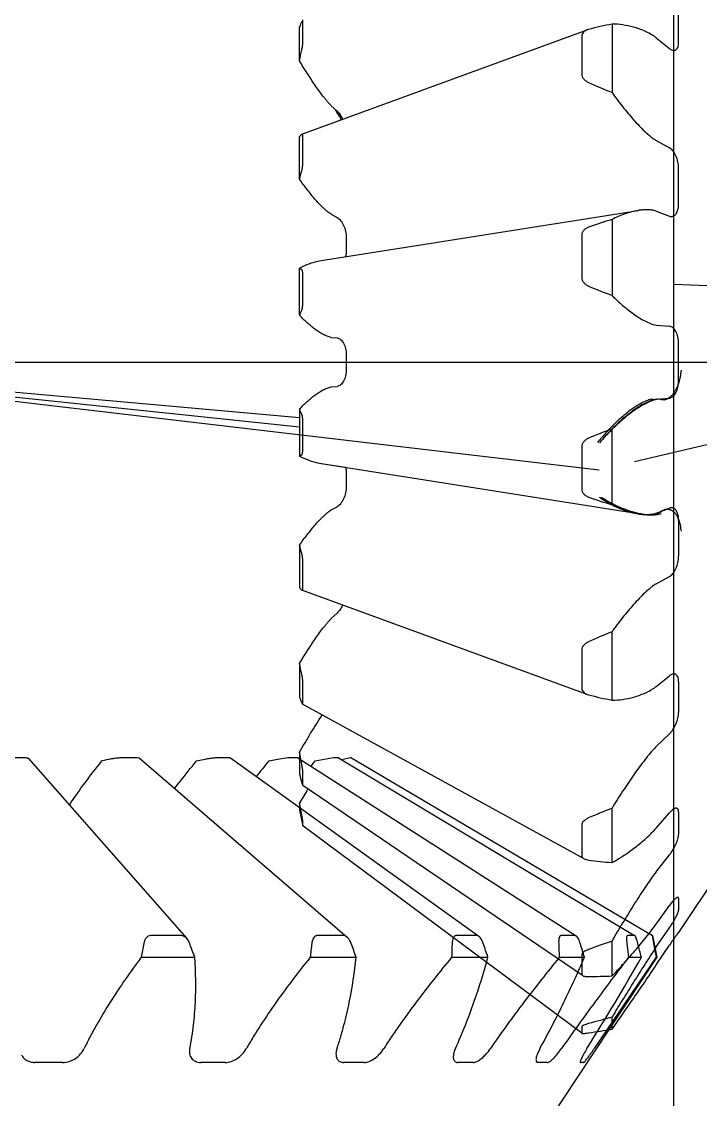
# Model space of a CAD drawing. Header units: inches. Extents: x -164 to 250, y -285 to 80.
# Drawn here: x -134.977 to -133.927, y -119.287 to -117.62 of the extents above; entities that cross this region are included whole.
import ezdxf

# ---------------------------------------------------------------- set-up
doc = ezdxf.new("R2010")
doc.units = ezdxf.units.IN
doc.header["$MEASUREMENT"] = 0
for name, color, linetype in [('LAYER_CURVE', 7, 'Continuous'), ('LAYER_CUT_FEAT', 7, 'Continuous'), ('LAYER_FEATURE', 7, 'Continuous'), ('trajectories', 3, 'Continuous')]:
    doc.layers.add(name, color=color, linetype=linetype)

msp = doc.modelspace()

# ---------------------------------------------------------------- linework, layer by layer
for p, q in [((-133.96829, -123.47999), (-133.96829, -101.47999)), ((-133.96829, -119.26139), (-133.96829, -101.47999)), ((-133.96829, -118.02659), (-133.87682, -118.02978))]:
    msp.add_line(p, q)
at = {"color": 7, "linetype": 'Continuous'}
for p, q in [((-133.96067, -117.65247), (-133.96067, -117.60535)), ((-134.54313, -117.7947), (-134.10199, -117.63319)), ((-133.99528, -117.6456), (-133.97482, -117.66208)), ((-134.49784, -117.75049), (-134.48882, -117.75911)), ((-133.99528, -117.80437), (-133.97482, -117.81563)), ((-133.96067, -117.90231), (-133.96067, -117.84692)), ((-134.51663, -117.99054), (-134.02344, -117.91251)), ((-134.49784, -117.9184), (-134.48882, -117.92337)), ((-133.99528, -117.91358), (-133.97482, -117.92125)), ((-134.47475, -117.95439), (-134.47475, -117.97601)), ((-133.99528, -118.08957), (-133.97482, -118.09146)), ((-134.49784, -118.10868), (-134.48882, -118.10951)), ((-133.96067, -118.1761), (-133.96067, -118.11787)), ((-134.47475, -118.13562), (-134.47475, -118.15835)), ((-134.49784, -118.18529), (-134.48882, -118.18446)), ((-133.99528, -118.2044), (-133.97482, -118.20251)), ((-134.47569, -118.3099), (-134.51663, -118.30343)), ((-134.47475, -118.31796), (-134.47475, -118.33958)), ((-134.49784, -118.37557), (-134.48882, -118.37061)), ((-133.99528, -118.38039), (-133.97482, -118.37272)), ((-133.96067, -118.39166), (-133.96067, -118.44705)), ((-133.99528, -118.4896), (-133.97482, -118.47834)), ((-134.10199, -118.66079), (-134.54313, -118.49927)), ((-134.49784, -118.54348), (-134.48882, -118.53486)), ((-133.99528, -118.64837), (-133.97482, -118.63189)), ((-133.96067, -118.6415), (-133.96067, -118.68862)), ((-134.10664, -118.91487), (-134.54242, -118.67562)), ((-133.99528, -118.74127), (-133.97482, -118.72174)), ((-134.96669, -118.7592), (-134.72127, -119.03815)), ((-134.79505, -118.75885), (-134.47344, -119.03592)), ((-134.65393, -118.75866), (-134.2698, -119.03464)), ((-134.54959, -118.75855), (-134.11926, -119.03392)), ((-134.52905, -118.77169), (-134.5229, -118.76363)), ((-134.48668, -118.75849), (-134.02873, -119.03342)), ((-134.46784, -118.75848), (-134.00126, -119.03347)), ((-134.10931, -119.09524), (-134.54201, -118.80132)), ((-133.99528, -118.86726), (-133.97482, -118.84359)), ((-133.96067, -118.84294), (-133.96067, -118.87717)), ((-134.11063, -119.1846), (-134.54183, -118.8638)), ((-133.99528, -118.93476), (-133.97482, -118.90887)), ((-133.99528, -119.01565), (-133.97482, -118.98711)), ((-133.96067, -118.97625), (-133.96067, -118.99425)), ((-134.73012, -119.03348), (-134.77668, -119.03348)), ((-134.47908, -119.03348), (-134.51903, -119.03348)), ((-134.2729, -119.03348), (-134.3045, -119.03348)), ((-134.12057, -119.03348), (-134.14244, -119.03348)), ((-134.11926, -119.03392), (-134.12057, -119.03348)), ((-134.02877, -119.03348), (-134.03995, -119.03348)), ((-134.02848, -119.03357), (-134.02877, -119.03348)), ((-134.00126, -119.03347), (-134.0015, -119.03348)), ((-134.0015, -119.03348), (-133.99932, -119.04577)), ((-134.00126, -119.03347), (-133.99445, -119.06706)), ((-133.99528, -119.05114), (-133.97482, -119.02143)), ((-133.96068, -119.02837), (-133.96124, -119.02898)), ((-133.96067, -119.02839), (-133.96068, -119.02837)), ((-133.96067, -119.02839), (-133.96067, -119.02887)), ((-134.04076, -119.04577), (-134.03815, -119.06706)), ((-133.99932, -119.04577), (-133.99521, -119.06706)), ((-133.99528, -119.07901), (-133.97482, -119.04839)), ((-134.79165, -119.06706), (-134.70886, -119.06706)), ((-134.53037, -119.06706), (-134.45933, -119.06706)), ((-134.31171, -119.06706), (-134.25551, -119.06706)), ((-133.99445, -119.06706), (-134.21972, -119.40683)), ((-134.1452, -119.06706), (-134.10632, -119.06706)), ((-133.99521, -119.06706), (-134.09115, -119.20818)), ((-134.03815, -119.06706), (-134.01827, -119.06706)), ((-133.99521, -119.06706), (-133.99445, -119.06706)), ((-134.91329, -119.22967), (-134.95613, -119.22967)), ((-134.66176, -119.22967), (-134.6997, -119.22967)), ((-134.4471, -119.22967), (-134.47847, -119.22967)), ((-134.27868, -119.22967), (-134.30213, -119.22967)), ((-134.1801, -119.22911), (-134.17837, -119.22967)), ((-134.16387, -119.22967), (-134.17837, -119.22967)), ((-134.11283, -119.2296), (-134.1126, -119.22967)), ((-134.10769, -119.22967), (-134.1126, -119.22967))]:
    msp.add_line(p, q, dxfattribs=at)
for centre, radius, start, end in [((-134.54158, -117.79769), 0.06446, 36.2053, 37.10195), ((-133.0268, -120.04129), 2.02249, 140.82262, 141.68948), ((-132.894, -119.39783), 1.92626, 169.46884, 170.11229), ((-136.64217, -119.77685), 2.05949, 20.16019, 20.79243), ((-132.31203, -119.29617), 2.23014, 173.55328, 174.10344), ((-136.65429, -119.86018), 2.33386, 19.8667, 20.42342), ((-131.4353, -119.14685), 2.87751, 177.98695, 178.41108), ((-136.90699, -119.96788), 2.80032, 18.76486, 19.22554), ((-129.64728, -118.84669), 4.50332, 182.53368, 182.80485), ((-137.65499, -120.14338), 3.7083, 16.87263, 17.21668), ((-139.89926, -120.55851), 6.06717, 14.230472, 14.437985), ((-137.21945, -117.2529), 3.6795, 327.90005, 330.45905)]:
    msp.add_arc(centre, radius, start, end, dxfattribs=at)
for points, knots in [([(-133.96636, -117.6647), (-133.96592, -117.66456), (-133.96506, -117.66418), (-133.96348, -117.66294), (-133.96192, -117.66052), (-133.96087, -117.65678), (-133.96067, -117.65398), (-133.96067, -117.65247)], [0, 0, 0, 0, 0.0957931, 0.1949139, 0.4163313, 0.6835728, 1, 1, 1, 1]), ([(-133.97482, -117.66208), (-133.97411, -117.66265), (-133.9727, -117.66364), (-133.97049, -117.66465), (-133.96835, -117.66505), (-133.96697, -117.66489), (-133.96636, -117.6647)], [0, 0, 0, 0, 0.2974583, 0.5587177, 0.7891442, 1, 1, 1, 1]), ([(-134.49017, -117.7588), (-134.49061, -117.75822), (-134.49232, -117.75604), (-134.49419, -117.75398), (-134.49566, -117.75257)], [0, 0, 0, 0, 0.2635592, 1, 1, 1, 1]), ([(-134.48207, -117.77234), (-134.48262, -117.77119), (-134.48482, -117.76678), (-134.48741, -117.76256), (-134.48957, -117.75961)], [0, 0, 0, 0, 0.2585445, 1, 1, 1, 1]), ([(-134.48882, -117.75911), (-134.48709, -117.76076), (-134.48384, -117.76474), (-134.48127, -117.76917), (-134.48008, -117.77161)], [0, 0, 0, 0, 0.4680936, 1, 1, 1, 1]), ([(-133.96067, -117.84692), (-133.96067, -117.84368), (-133.96145, -117.83715), (-133.96396, -117.82944), (-133.96684, -117.82391), (-133.96926, -117.82041), (-133.97188, -117.81761), (-133.97384, -117.81617), (-133.97482, -117.81563)], [0, 0, 0, 0, 0.2733171, 0.5485896, 0.6780236, 0.7976579, 0.9052915, 1, 1, 1, 1]), ([(-133.97074, -117.92174), (-133.97002, -117.92164), (-133.96856, -117.92121), (-133.96658, -117.91992), (-133.96484, -117.91807), (-133.96277, -117.91474), (-133.96107, -117.90939), (-133.96067, -117.90478), (-133.96067, -117.90231)], [0, 0, 0, 0, 0.0926311, 0.1900638, 0.2964665, 0.4143226, 0.6860754, 1, 1, 1, 1]), ([(-134.48882, -117.92337), (-134.48784, -117.9239), (-134.4859, -117.92532), (-134.4833, -117.9281), (-134.4809, -117.93156), (-134.47803, -117.93703), (-134.47552, -117.94468), (-134.47475, -117.95116), (-134.47475, -117.95439)], [0, 0, 0, 0, 0.0946964, 0.2022195, 0.3216687, 0.4508928, 0.7259777, 1, 1, 1, 1]), ([(-133.97482, -117.92125), (-133.97416, -117.9215), (-133.97281, -117.92185), (-133.9714, -117.92184), (-133.97074, -117.92174)], [0, 0, 0, 0, 0.5127762, 1, 1, 1, 1]), ([(-134.47475, -117.97601), (-134.47475, -117.97672), (-134.47482, -117.97944), (-134.47518, -117.98215), (-134.47565, -117.9841)], [0, 0, 0, 0, 0.2618736, 1, 1, 1, 1]), ([(-133.96067, -118.11787), (-133.96067, -118.11459), (-133.96134, -118.10831), (-133.96385, -118.10105), (-133.9668, -118.09642), (-133.96924, -118.09383), (-133.97192, -118.09209), (-133.97388, -118.09154), (-133.97482, -118.09146)], [0, 0, 0, 0, 0.3050809, 0.583392, 0.7056644, 0.8147802, 0.9117238, 1, 1, 1, 1]), ([(-134.48882, -118.10951), (-134.48788, -118.1096), (-134.48594, -118.11013), (-134.48328, -118.11185), (-134.48086, -118.1144), (-134.47792, -118.11898), (-134.47542, -118.12615), (-134.47475, -118.13237), (-134.47475, -118.13562)], [0, 0, 0, 0, 0.0884545, 0.1854835, 0.2945615, 0.4166936, 0.694673, 1, 1, 1, 1]), ([(-134.47475, -118.15835), (-134.47475, -118.1616), (-134.47542, -118.16782), (-134.47792, -118.17499), (-134.48086, -118.17957), (-134.48328, -118.18212), (-134.48594, -118.18384), (-134.48788, -118.18437), (-134.48882, -118.18446)], [0, 0, 0, 0, 0.3053244, 0.5833038, 0.7054367, 0.8145156, 0.9115452, 1, 1, 1, 1]), ([(-133.97482, -118.20251), (-133.97388, -118.20243), (-133.97192, -118.20188), (-133.96924, -118.20014), (-133.9668, -118.19755), (-133.96385, -118.19292), (-133.96134, -118.18566), (-133.96067, -118.17938), (-133.96067, -118.1761)], [0, 0, 0, 0, 0.0882759, 0.1852189, 0.2943338, 0.4166055, 0.6949161, 1, 1, 1, 1]), ([(-134.47565, -118.30987), (-134.4755, -118.3105), (-134.47496, -118.31316), (-134.47475, -118.31589), (-134.47475, -118.31796)], [0, 0, 0, 0, 0.2374407, 1, 1, 1, 1]), ([(-134.47475, -118.33958), (-134.47475, -118.34281), (-134.47552, -118.34929), (-134.47803, -118.35694), (-134.4809, -118.36241), (-134.4833, -118.36587), (-134.4859, -118.36865), (-134.48784, -118.37007), (-134.48882, -118.37061)], [0, 0, 0, 0, 0.2740191, 0.5491044, 0.6783313, 0.7977811, 0.905304, 1, 1, 1, 1]), ([(-133.97074, -118.37223), (-133.9714, -118.37213), (-133.97281, -118.37213), (-133.97416, -118.37247), (-133.97482, -118.37272)], [0, 0, 0, 0, 0.4872245, 1, 1, 1, 1]), ([(-133.96067, -118.39166), (-133.96067, -118.38919), (-133.96107, -118.38458), (-133.96277, -118.37923), (-133.96484, -118.3759), (-133.96658, -118.37405), (-133.96856, -118.37277), (-133.97002, -118.37233), (-133.97074, -118.37223)], [0, 0, 0, 0, 0.3139228, 0.5856755, 0.703532, 0.8099352, 0.9073684, 1, 1, 1, 1]), ([(-133.97482, -118.47834), (-133.97384, -118.4778), (-133.97188, -118.47637), (-133.96926, -118.47356), (-133.96684, -118.47006), (-133.96396, -118.46453), (-133.96145, -118.45682), (-133.96067, -118.45029), (-133.96067, -118.44705)], [0, 0, 0, 0, 0.0947082, 0.2023414, 0.3219751, 0.4514086, 0.7266812, 1, 1, 1, 1]), ([(-134.48008, -118.52236), (-134.48127, -118.5248), (-134.48384, -118.52923), (-134.48709, -118.53321), (-134.48882, -118.53486)], [0, 0, 0, 0, 0.5319063, 1, 1, 1, 1]), ([(-133.96636, -118.62927), (-133.96697, -118.62908), (-133.96835, -118.62892), (-133.97049, -118.62932), (-133.9727, -118.63033), (-133.97411, -118.63132), (-133.97482, -118.63189)], [0, 0, 0, 0, 0.2108558, 0.4412824, 0.7025416, 1, 1, 1, 1]), ([(-133.96067, -118.6415), (-133.96067, -118.63999), (-133.96087, -118.63719), (-133.96192, -118.63345), (-133.96348, -118.63103), (-133.96506, -118.62979), (-133.96592, -118.62941), (-133.96636, -118.62927)], [0, 0, 0, 0, 0.3164288, 0.5836706, 0.8050869, 0.9042073, 1, 1, 1, 1]), ([(-133.97482, -118.72174), (-133.97384, -118.7208), (-133.97192, -118.71868), (-133.96834, -118.71374), (-133.96459, -118.70663), (-133.96201, -118.69899), (-133.96088, -118.69291), (-133.96067, -118.69001), (-133.96067, -118.68862)], [0, 0, 0, 0, 0.1104629, 0.2323733, 0.4968259, 0.7629256, 0.886839, 1, 1, 1, 1]), ([(-134.90276, -118.83187), (-134.89508, -118.82013), (-134.87882, -118.79702), (-134.86151, -118.7747), (-134.8526, -118.76363)], [0, 0, 0, 0, 0.4968515, 1, 1, 1, 1]), ([(-134.74004, -118.80625), (-134.7373, -118.80264), (-134.72623, -118.78826), (-134.71483, -118.77413), (-134.70615, -118.76363)], [0, 0, 0, 0, 0.2495491, 1, 1, 1, 1]), ([(-133.96321, -118.83695), (-133.96354, -118.83681), (-133.9643, -118.83662), (-133.96555, -118.83671), (-133.9669, -118.83712), (-133.96899, -118.83815), (-133.97175, -118.84027), (-133.97377, -118.84238), (-133.97482, -118.84359)], [0, 0, 0, 0, 0.0775827, 0.1637321, 0.2631562, 0.3783462, 0.6581737, 1, 1, 1, 1]), ([(-133.96067, -118.84294), (-133.96067, -118.84222), (-133.96075, -118.84088), (-133.96121, -118.8391), (-133.962, -118.83772), (-133.96279, -118.83713), (-133.96321, -118.83695)], [0, 0, 0, 0, 0.3176373, 0.5823623, 0.8031543, 1, 1, 1, 1]), ([(-133.97482, -118.90887), (-133.97285, -118.90638), (-133.96921, -118.90102), (-133.96546, -118.89391), (-133.96306, -118.88812), (-133.96174, -118.88411), (-133.96091, -118.88049), (-133.96067, -118.87821), (-133.96067, -118.87717)], [0, 0, 0, 0, 0.2707536, 0.5514719, 0.683865, 0.8050379, 0.9113076, 1, 1, 1, 1]), ([(-133.96135, -118.97454), (-133.9616, -118.97441), (-133.96212, -118.97439), (-133.96278, -118.97459), (-133.96369, -118.97501), (-133.96496, -118.97588), (-133.96664, -118.97733), (-133.96851, -118.97923), (-133.97054, -118.98153), (-133.97268, -118.98419), (-133.9741, -118.98611), (-133.97482, -118.98711)], [0, 0, 0, 0, 0.0451174, 0.0748492, 0.1106536, 0.2017235, 0.3188496, 0.4603423, 0.6234454, 0.8046657, 1, 1, 1, 1]), ([(-133.96067, -118.97625), (-133.96067, -118.97605), (-133.96069, -118.97567), (-133.96081, -118.97517), (-133.96102, -118.97478), (-133.96124, -118.9746), (-133.96135, -118.97454)], [0, 0, 0, 0, 0.3177936, 0.5811232, 0.8015421, 1, 1, 1, 1]), ([(-133.97482, -119.02143), (-133.97295, -119.01871), (-133.97028, -119.01459), (-133.96702, -119.00909), (-133.96489, -119.00523), (-133.96313, -119.00172), (-133.96181, -118.9987), (-133.96105, -118.99652), (-133.96073, -118.9951), (-133.96067, -118.99451), (-133.96067, -118.99425)], [0, 0, 0, 0, 0.3212998, 0.4769908, 0.6217791, 0.7504473, 0.8584543, 0.9422564, 0.9744124, 1, 1, 1, 1]), ([(-134.77668, -119.03348), (-134.77811, -119.03348), (-134.78104, -119.03426), (-134.78442, -119.03724), (-134.78667, -119.04124), (-134.78753, -119.04423), (-134.78781, -119.04577)], [0, 0, 0, 0, 0.2403487, 0.4837675, 0.7371177, 1, 1, 1, 1]), ([(-134.72127, -119.03815), (-134.72244, -119.03682), (-134.72506, -119.03454), (-134.72847, -119.03348), (-134.73012, -119.03348)], [0, 0, 0, 0, 0.5184921, 1, 1, 1, 1]), ([(-134.51903, -119.03348), (-134.51966, -119.03348), (-134.52091, -119.03367), (-134.52325, -119.03477), (-134.52561, -119.03734), (-134.52731, -119.04131), (-134.5279, -119.04424), (-134.52807, -119.04577)], [0, 0, 0, 0, 0.1128245, 0.2257136, 0.4624774, 0.7220351, 1, 1, 1, 1]), ([(-134.47344, -119.03592), (-134.47427, -119.0352), (-134.47601, -119.03401), (-134.47809, -119.03348), (-134.47908, -119.03348)], [0, 0, 0, 0, 0.5257153, 1, 1, 1, 1]), ([(-134.46714, -119.04577), (-134.46784, -119.04387), (-134.46953, -119.04031), (-134.472, -119.03716), (-134.47344, -119.03592)], [0, 0, 0, 0, 0.5148626, 1, 1, 1, 1]), ([(-134.3045, -119.03348), (-134.30499, -119.03348), (-134.30601, -119.03367), (-134.30735, -119.03452), (-134.30848, -119.03578), (-134.30972, -119.03799), (-134.31069, -119.04138), (-134.31098, -119.04426), (-134.31104, -119.04577)], [0, 0, 0, 0, 0.0981917, 0.1992667, 0.3090225, 0.4296339, 0.7001444, 1, 1, 1, 1]), ([(-134.2698, -119.03464), (-134.27004, -119.03446), (-134.27098, -119.03386), (-134.27209, -119.03348), (-134.2729, -119.03348)], [0, 0, 0, 0, 0.2753702, 1, 1, 1, 1]), ([(-134.26284, -119.04577), (-134.26362, -119.04353), (-134.26503, -119.04032), (-134.26754, -119.03666), (-134.26901, -119.0352), (-134.2698, -119.03464)], [0, 0, 0, 0, 0.5366589, 0.7822131, 1, 1, 1, 1]), ([(-134.14244, -119.03348), (-134.14279, -119.03348), (-134.14354, -119.0337), (-134.14442, -119.03457), (-134.1451, -119.03583), (-134.14561, -119.03741), (-134.14597, -119.03926), (-134.14626, -119.04207), (-134.14626, -119.04427), (-134.1462, -119.04577)], [0, 0, 0, 0, 0.0758811, 0.1610638, 0.2637292, 0.3848849, 0.52221, 0.6722827, 1, 1, 1, 1]), ([(-134.11285, -119.04577), (-134.11325, -119.04448), (-134.1141, -119.04201), (-134.1156, -119.03862), (-134.11721, -119.03586), (-134.11854, -119.03438), (-134.11926, -119.03392)], [0, 0, 0, 0, 0.2969283, 0.5733754, 0.8140207, 1, 1, 1, 1]), ([(-134.03995, -119.03348), (-134.04041, -119.03348), (-134.04092, -119.03456), (-134.04113, -119.03585), (-134.04127, -119.03745), (-134.04127, -119.03927), (-134.04115, -119.04208), (-134.04094, -119.04427), (-134.04076, -119.04577)], [0, 0, 0, 0, 0.1099512, 0.2087092, 0.3338046, 0.4801196, 0.6423768, 1, 1, 1, 1]), ([(-134.02371, -119.04577), (-134.02407, -119.04436), (-134.02481, -119.0417), (-134.02583, -119.03855), (-134.02669, -119.03638), (-134.02729, -119.03511), (-134.02785, -119.03418), (-134.02826, -119.0337), (-134.02848, -119.03357)], [0, 0, 0, 0, 0.330177, 0.626007, 0.7530245, 0.8602393, 0.9434903, 1, 1, 1, 1]), ([(-133.96124, -119.02898), (-133.96192, -119.02983), (-133.96363, -119.03216), (-133.96667, -119.03643), (-133.97055, -119.04203), (-133.97335, -119.04618), (-133.97482, -119.04839)], [0, 0, 0, 0, 0.1376615, 0.366645, 0.663949, 1, 1, 1, 1]), ([(-134.71681, -119.04577), (-134.71707, -119.04507), (-134.71822, -119.04236), (-134.71981, -119.0398), (-134.72127, -119.03815)], [0, 0, 0, 0, 0.2523242, 1, 1, 1, 1]), ([(-134.79165, -119.06706), (-134.8001, -119.0784), (-134.81657, -119.10124), (-134.83986, -119.13617), (-134.85778, -119.16585), (-134.87089, -119.18991), (-134.87697, -119.20206), (-134.87984, -119.20818)], [0, 0, 0, 0, 0.2546893, 0.5067432, 0.7555276, 0.8784146, 1, 1, 1, 1]), ([(-134.71661, -119.20818), (-134.71537, -119.20216), (-134.71324, -119.19014), (-134.71003, -119.16627), (-134.7068, -119.12528), (-134.7073, -119.09015), (-134.70886, -119.06706)], [0, 0, 0, 0, 0.1301017, 0.2582421, 0.509929, 1, 1, 1, 1]), ([(-134.53037, -119.06706), (-134.53949, -119.07842), (-134.55738, -119.1013), (-134.58307, -119.13622), (-134.60328, -119.16588), (-134.61845, -119.18992), (-134.62563, -119.20206), (-134.62908, -119.20818)], [0, 0, 0, 0, 0.2535512, 0.5052893, 0.7545045, 0.8778418, 1, 1, 1, 1]), ([(-134.48901, -119.20818), (-134.48698, -119.20217), (-134.48321, -119.19017), (-134.47657, -119.16634), (-134.46714, -119.12559), (-134.46178, -119.09035), (-134.45933, -119.06706)], [0, 0, 0, 0, 0.1317419, 0.2610558, 0.5136991, 1, 1, 1, 1]), ([(-134.31171, -119.06706), (-134.33046, -119.08981), (-134.35792, -119.12439), (-134.38823, -119.16593), (-134.40477, -119.18995), (-134.41275, -119.20207), (-134.41662, -119.20818)], [0, 0, 0, 0, 0.502765, 0.7525882, 0.876712, 1, 1, 1, 1]), ([(-134.30584, -119.20818), (-134.3004, -119.19627), (-134.29039, -119.17254), (-134.27288, -119.12572), (-134.2619, -119.09045), (-134.25551, -119.06706)], [0, 0, 0, 0, 0.2618551, 0.5149756, 1, 1, 1, 1]), ([(-134.1452, -119.06706), (-134.16375, -119.08994), (-134.19118, -119.12464), (-134.22641, -119.1719), (-134.24347, -119.19598), (-134.25174, -119.20818)], [0, 0, 0, 0, 0.4995609, 0.7500855, 1, 1, 1, 1]), ([(-134.17508, -119.20818), (-134.16846, -119.19624), (-134.15582, -119.17248), (-134.13242, -119.12565), (-134.11635, -119.09044), (-134.10632, -119.06706)], [0, 0, 0, 0, 0.2608639, 0.5139417, 1, 1, 1, 1]), ([(-134.03815, -119.06706), (-134.05567, -119.09008), (-134.08188, -119.12492), (-134.11625, -119.17205), (-134.13326, -119.19605), (-134.14165, -119.20818)], [0, 0, 0, 0, 0.4959294, 0.7472022, 1, 1, 1, 1]), ([(-134.97679, -119.2182), (-134.97594, -119.21995), (-134.97364, -119.22324), (-134.96875, -119.22693), (-134.96274, -119.22919), (-134.95837, -119.22967), (-134.95613, -119.22967)], [0, 0, 0, 0, 0.2342597, 0.4751599, 0.7294017, 1, 1, 1, 1]), ([(-134.91329, -119.22967), (-134.90991, -119.22967), (-134.90295, -119.2285), (-134.89337, -119.22394), (-134.88526, -119.21708), (-134.88128, -119.21125), (-134.87984, -119.20818)], [0, 0, 0, 0, 0.2434115, 0.499466, 0.7558917, 1, 1, 1, 1]), ([(-134.71661, -119.20818), (-134.71716, -119.21084), (-134.71736, -119.21493), (-134.71597, -119.21994), (-134.71477, -119.22212), (-134.71406, -119.22309)], [0, 0, 0, 0, 0.5253336, 0.7671592, 1, 1, 1, 1]), ([(-134.66176, -119.22967), (-134.6587, -119.22967), (-134.65221, -119.2284), (-134.64316, -119.2238), (-134.63509, -119.21696), (-134.6308, -119.21123), (-134.62908, -119.20818)], [0, 0, 0, 0, 0.2260839, 0.4777444, 0.7415309, 1, 1, 1, 1]), ([(-134.48901, -119.20818), (-134.48961, -119.20994), (-134.49048, -119.21337), (-134.49071, -119.21838), (-134.48975, -119.22278), (-134.48825, -119.22521), (-134.48735, -119.22618)], [0, 0, 0, 0, 0.2950135, 0.5576537, 0.7895883, 1, 1, 1, 1]), ([(-134.4471, -119.22967), (-134.44447, -119.22967), (-134.43872, -119.22827), (-134.43061, -119.22363), (-134.42292, -119.2168), (-134.41854, -119.21119), (-134.41662, -119.20818)], [0, 0, 0, 0, 0.2041277, 0.4495117, 0.7221036, 1, 1, 1, 1]), ([(-134.30584, -119.20818), (-134.30678, -119.21025), (-134.30829, -119.2142), (-134.30924, -119.21918), (-134.30918, -119.22267), (-134.30877, -119.22483), (-134.30798, -119.22666), (-134.30719, -119.22765), (-134.30675, -119.22805)], [0, 0, 0, 0, 0.3258722, 0.601311, 0.7183855, 0.8221677, 0.91476, 1, 1, 1, 1]), ([(-134.27868, -119.22967), (-134.27773, -119.22967), (-134.27564, -119.22933), (-134.27108, -119.22755), (-134.26501, -119.2234), (-134.25802, -119.21661), (-134.25375, -119.21114), (-134.25174, -119.20818)], [0, 0, 0, 0, 0.0807004, 0.1766919, 0.4135958, 0.6969028, 1, 1, 1, 1]), ([(-134.17508, -119.20818), (-134.17639, -119.21054), (-134.17813, -119.21401), (-134.17989, -119.21859), (-134.18077, -119.22154), (-134.18125, -119.22412), (-134.18137, -119.22664), (-134.18085, -119.22848), (-134.1801, -119.22911)], [0, 0, 0, 0, 0.3615517, 0.5190114, 0.6571059, 0.7739182, 0.8687411, 1, 1, 1, 1]), ([(-134.16387, -119.22967), (-134.16325, -119.22967), (-134.1618, -119.22926), (-134.15958, -119.22802), (-134.157, -119.22606), (-134.15294, -119.22235), (-134.14764, -119.2164), (-134.14365, -119.21108), (-134.14165, -119.20818)], [0, 0, 0, 0, 0.059083, 0.1397214, 0.2427723, 0.3666119, 0.6639673, 1, 1, 1, 1]), ([(-134.10246, -119.20818), (-134.10412, -119.21082), (-134.10643, -119.21465), (-134.10916, -119.2196), (-134.11074, -119.22271), (-134.11192, -119.2253), (-134.11262, -119.2271), (-134.11293, -119.22826), (-134.11304, -119.22892), (-134.11301, -119.22945), (-134.11283, -119.2296)], [0, 0, 0, 0, 0.3888884, 0.5580068, 0.7040866, 0.8233089, 0.9127328, 0.9457258, 0.9708845, 1, 1, 1, 1]), ([(-134.10769, -119.22967), (-134.10759, -119.22967), (-134.10732, -119.22954), (-134.10691, -119.22923), (-134.10637, -119.22873), (-134.10539, -119.22771), (-134.10393, -119.22597), (-134.1019, -119.22338), (-134.09953, -119.22019), (-134.09689, -119.21652), (-134.09406, -119.21246), (-134.09213, -119.20963), (-134.09115, -119.20818)], [0, 0, 0, 0, 0.0116139, 0.0306639, 0.0577018, 0.0927461, 0.1860496, 0.3080783, 0.4552176, 0.6230337, 0.8064659, 1, 1, 1, 1]), ([(-134.71406, -119.22309), (-134.71331, -119.22414), (-134.71149, -119.22605), (-134.70681, -119.22891), (-134.70254, -119.22967), (-134.6997, -119.22967)], [0, 0, 0, 0, 0.2362473, 0.4778087, 1, 1, 1, 1]), ([(-134.48735, -119.22618), (-134.48629, -119.22732), (-134.48348, -119.22918), (-134.48017, -119.22967), (-134.47847, -119.22967)], [0, 0, 0, 0, 0.4765976, 1, 1, 1, 1]), ([(-134.30675, -119.22805), (-134.30616, -119.22858), (-134.30468, -119.22944), (-134.303, -119.22967), (-134.30213, -119.22967)], [0, 0, 0, 0, 0.4771008, 1, 1, 1, 1])]:
    msp.add_open_spline(points, degree=3, knots=knots, dxfattribs=at)
at = {"layer": 'LAYER_CURVE', "color": 40, "linetype": 'Continuous'}
for p, q in [((-135.50529, -118.14699), (-134.54697, -118.23258)), ((-135.50529, -118.14699), (-134.54697, -118.24693)), ((-134.08351, -118.31377), (-135.50529, -118.14699)), ((-133.89742, -118.2701), (-134.02892, -118.30096))]:
    msp.add_line(p, q, dxfattribs=at)
at = {"layer": 'LAYER_CURVE', "color": 4, "linetype": 'Continuous'}
for p, q in [((-134.02343, -118.38145), (-134.02271, -118.38158)), ((-133.99606, -118.38158), (-133.99439, -118.3811))]:
    msp.add_line(p, q, dxfattribs=at)
at = {"layer": 'LAYER_CURVE', "color": 40, "linetype": 'Continuous'}
msp.add_arc((-133.99569, -118.25857), 0.12542, 256.71692, 257.90615, dxfattribs=at)
at = {"layer": 'LAYER_CURVE', "color": 4, "linetype": 'Continuous'}
for points, knots in [([(-133.98778, -118.20481), (-133.98691, -118.20484), (-133.98559, -118.20492), (-133.98384, -118.20492), (-133.98252, -118.20516), (-133.98119, -118.20451), (-133.97986, -118.20412), (-133.97854, -118.2036), (-133.97719, -118.20332), (-133.97593, -118.2022), (-133.97464, -118.20132), (-133.97337, -118.20032), (-133.97205, -118.19954), (-133.97091, -118.19799), (-133.96972, -118.19666), (-133.96856, -118.19522), (-133.96733, -118.19399), (-133.96635, -118.19204), (-133.9653, -118.19029), (-133.96429, -118.18846), (-133.96318, -118.18676), (-133.96245, -118.18459), (-133.96161, -118.18255), (-133.96083, -118.18045), (-133.95993, -118.17846), (-133.95945, -118.1761), (-133.95885, -118.17385), (-133.95832, -118.17156), (-133.95765, -118.16933), (-133.95744, -118.16687), (-133.957, -118.16367), (-133.95671, -118.16125), (-133.95651, -118.15964)], [0, 0, 0, 0, 0.0625, 0.09375, 0.125, 0.15625, 0.1875, 0.21875, 0.25, 0.28125, 0.3125, 0.34375, 0.375, 0.40625, 0.4375, 0.46875, 0.5, 0.53125, 0.5625, 0.59375, 0.625, 0.65625, 0.6875, 0.71875, 0.75, 0.78125, 0.8125, 0.84375, 0.875, 0.90625, 0.9375, 1, 1, 1, 1]), ([(-133.98778, -118.20481), (-133.98997, -118.2043), (-133.99495, -118.20428), (-134.00237, -118.20673), (-134.00974, -118.20996), (-134.0164, -118.21353), (-134.02455, -118.21848), (-134.03411, -118.22512), (-134.04495, -118.23374), (-134.05514, -118.24272), (-134.0679, -118.25494), (-134.07713, -118.26476), (-134.08312, -118.27152)], [0, 0, 0, 0, 0.0665289, 0.1502562, 0.2225416, 0.2894909, 0.3530095, 0.4729191, 0.5860508, 0.694395, 0.7986386, 1, 1, 1, 1]), ([(-134.08312, -118.35583), (-134.07713, -118.35978), (-134.0679, -118.36527), (-134.05514, -118.3715), (-134.04495, -118.37569), (-134.03435, -118.37915), (-134.02708, -118.38082), (-134.02343, -118.38145)], [0, 0, 0, 0, 0.3148572, 0.4778569, 0.6472683, 0.8241659, 1, 1, 1, 1]), ([(-134.02271, -118.38158), (-134.02065, -118.38192), (-134.0164, -118.3825), (-134.00974, -118.38295), (-134.00293, -118.38274), (-133.99828, -118.38215), (-133.99606, -118.38158)], [0, 0, 0, 0, 0.2354852, 0.4836891, 0.7516755, 1, 1, 1, 1]), ([(-133.95651, -118.40829), (-133.95671, -118.4068), (-133.95699, -118.40455), (-133.95742, -118.40159), (-133.95762, -118.39927), (-133.95829, -118.39734), (-133.95882, -118.39529), (-133.95942, -118.39332), (-133.95989, -118.39119), (-133.96079, -118.38961), (-133.96157, -118.38787), (-133.9624, -118.38622), (-133.96313, -118.38438), (-133.96422, -118.38323), (-133.96521, -118.38188), (-133.96624, -118.38063), (-133.96719, -118.37916), (-133.96845, -118.37847), (-133.96962, -118.37756), (-133.97082, -118.37676), (-133.97198, -118.37571), (-133.9733, -118.37555), (-133.97457, -118.37514), (-133.97586, -118.37486), (-133.97712, -118.37432), (-133.97846, -118.37467), (-133.97979, -118.37477), (-133.98112, -118.37499), (-133.98244, -118.37496), (-133.98378, -118.37582), (-133.98556, -118.37665), (-133.98689, -118.37735), (-133.98778, -118.3778)], [0, 0, 0, 0, 0.0625, 0.09375, 0.125, 0.15625, 0.1875, 0.21875, 0.25, 0.28125, 0.3125, 0.34375, 0.375, 0.40625, 0.4375, 0.46875, 0.5, 0.53125, 0.5625, 0.59375, 0.625, 0.65625, 0.6875, 0.71875, 0.75, 0.78125, 0.8125, 0.84375, 0.875, 0.90625, 0.9375, 1, 1, 1, 1])]:
    msp.add_open_spline(points, degree=3, knots=knots, dxfattribs=at)
at = {"layer": 'LAYER_CURVE', "color": 40, "linetype": 'Continuous'}
for points, knots in [([(-134.00086, -118.20393), (-134.00137, -118.20401), (-134.00351, -118.20438), (-134.00796, -118.20578), (-134.01525, -118.20881), (-134.02514, -118.21426), (-134.03756, -118.22272), (-134.05227, -118.23484), (-134.0668, -118.24902), (-134.0781, -118.26152), (-134.08418, -118.26874), (-134.08621, -118.2712)], [0, 0, 0, 0, 0.0095069, 0.0419735, 0.1029653, 0.1975742, 0.3305823, 0.5063707, 0.7288617, 0.9096206, 1, 1, 1, 1]), ([(-134.02451, -118.38063), (-134.03006, -118.37932), (-134.04202, -118.37562), (-134.05809, -118.36863), (-134.0708, -118.36177), (-134.07771, -118.35759), (-134.08002, -118.35615)], [0, 0, 0, 0, 0.262599, 0.5949639, 0.864988, 1, 1, 1, 1]), ([(-133.98791, -118.38177), (-133.98841, -118.38194), (-133.99054, -118.38256), (-133.99503, -118.38327), (-134.00251, -118.3837), (-134.0119, -118.38307), (-134.01856, -118.38193), (-134.02197, -118.3812)], [0, 0, 0, 0, 0.0312746, 0.1380794, 0.3387233, 0.6499566, 1, 1, 1, 1])]:
    msp.add_open_spline(points, degree=3, knots=knots, dxfattribs=at)
at = {"layer": 'LAYER_CURVE', "color": 4, "linetype": 'Continuous'}
msp.add_open_spline([(-133.99439, -118.3811), (-133.99218, -118.38038), (-133.98997, -118.37934), (-133.98778, -118.3778)], degree=3, dxfattribs=at)
at = {"layer": 'LAYER_CUT_FEAT', "color": 7, "linetype": 'Continuous'}
for p, q in [((-134.54181, -117.65234), (-134.54181, -117.62041)), ((-134.54697, -117.68112), (-134.54697, -117.62896)), ((-134.09982, -117.63252), (-134.10199, -117.63318)), ((-134.06371, -117.62431), (-134.06371, -117.73013)), ((-134.11059, -117.64331), (-134.11059, -117.70154)), ((-134.54697, -117.864), (-134.54697, -117.79827)), ((-134.54313, -117.7947), (-134.54346, -117.79491)), ((-134.54181, -117.83927), (-134.54181, -117.79904)), ((-134.06371, -117.92646), (-134.06371, -118.04377)), ((-134.11059, -117.95119), (-134.11059, -118.01574)), ((-134.54697, -118.07458), (-134.54697, -118.00172)), ((-134.54346, -118.00418), (-134.54697, -118.00172)), ((-134.54181, -118.05632), (-134.54181, -118.01172)), ((-134.54697, -118.21939), (-134.54697, -118.29225)), ((-134.54181, -118.28225), (-134.54181, -118.23765)), ((-134.06371, -118.36751), (-134.06371, -118.2502)), ((-134.11059, -118.27823), (-134.11059, -118.34279)), ((-134.54697, -118.29225), (-134.54346, -118.28979)), ((-134.54697, -118.42997), (-134.54697, -118.4957)), ((-134.54181, -118.49493), (-134.54181, -118.4547)), ((-134.54346, -118.49906), (-134.54313, -118.49927)), ((-134.06371, -118.66966), (-134.06371, -118.56384)), ((-134.11059, -118.59243), (-134.11059, -118.65067)), ((-134.54697, -118.61285), (-134.54697, -118.66501)), ((-134.54181, -118.67356), (-134.54181, -118.64164)), ((-134.10199, -118.66079), (-134.09982, -118.66145)), ((-134.54697, -118.75013), (-134.54697, -118.78362)), ((-134.54346, -118.76842), (-134.54697, -118.75013)), ((-135.0027, -118.75848), (-134.97058, -118.75848)), ((-134.82498, -118.75848), (-134.79742, -118.75848)), ((-134.79742, -118.75848), (-134.79505, -118.75885)), ((-134.70615, -118.76363), (-134.69029, -118.76035)), ((-134.677, -118.75848), (-134.6552, -118.75848)), ((-134.6552, -118.75848), (-134.65393, -118.75866)), ((-134.59463, -118.76363), (-134.57779, -118.76035)), ((-134.57779, -118.76035), (-134.56521, -118.75848)), ((-134.56521, -118.75848), (-134.55013, -118.75848)), ((-134.55013, -118.75848), (-134.54959, -118.75855)), ((-134.5229, -118.76363), (-134.50584, -118.76035)), ((-134.50584, -118.76035), (-134.49451, -118.75848)), ((-134.49451, -118.75848), (-134.4868, -118.75848)), ((-134.4868, -118.75848), (-134.48668, -118.75849)), ((-134.48209, -118.76125), (-134.47756, -118.76035)), ((-134.47756, -118.76035), (-134.46799, -118.75848)), ((-134.46799, -118.75848), (-134.46784, -118.75848)), ((-134.54181, -118.80064), (-134.54181, -118.78015)), ((-134.54697, -118.82837), (-134.54697, -118.83991)), ((-134.54346, -118.8468), (-134.54697, -118.82837)), ((-134.06371, -118.92065), (-134.06371, -118.83667)), ((-134.54697, -118.83991), (-134.54346, -118.85668)), ((-134.54181, -118.85668), (-134.54346, -118.8468)), ((-134.54346, -118.85668), (-134.54183, -118.8638)), ((-134.54183, -118.8638), (-134.54181, -118.86374)), ((-134.54181, -118.86374), (-134.54181, -118.85668)), ((-134.11059, -118.86303), (-134.11059, -118.90924)), ((-134.06371, -119.09591), (-134.06371, -119.04199)), ((-134.11059, -119.06353), (-134.11059, -119.0932)), ((-134.06371, -119.17828), (-134.06371, -119.1597)), ((-134.11059, -119.17432), (-134.11059, -119.18454)), ((-134.11059, -119.18454), (-134.11049, -119.18471)), ((-134.11049, -119.18471), (-134.10996, -119.18488))]:
    msp.add_line(p, q, dxfattribs=at)
for centre, radius, start, end in [((-133.88891, -117.88482), 0.70605, 157.98084, 158.75298), ((-133.88879, -118.47637), 0.86984, 101.60152, 104.04088), ((-138.66767, -116.78867), 4.21624, 347.77984, 348.00713), ((-133.65123, -116.7126), 1.09796, 245.88517, 247.93359), ((-134.49232, -117.85184), 0.07652, 131.93513, 135.572), ((-136.10819, -117.42992), 1.62045, 344.4621, 344.93204), ((-133.81095, -118.75756), 0.86869, 106.91637, 109.42305), ((-133.73201, -117.15492), 0.94873, 247.18948, 249.53553), ((-134.91882, -117.90739), 0.40771, 335.79016, 337.02179), ((-134.94539, -118.39819), 0.4367, 23.01909, 24.16895), ((-133.73783, -119.1244), 0.93296, 110.44464, 112.83035), ((-133.81095, -117.53641), 0.86869, 250.57695, 253.08363), ((-136.2088, -118.89158), 1.72475, 15.08217, 15.52369), ((-134.49281, -118.44264), 0.07582, 224.41122, 228.08165), ((-133.65123, -119.58137), 1.09796, 112.06641, 114.11483), ((-138.92768, -119.56107), 4.48217, 11.99961, 12.21341), ((-133.90127, -118.41405), 0.69276, 201.23961, 202.02657), ((-133.88707, -117.81007), 0.87756, 255.96985, 258.38775), ((-133.19767, -125.88858), 7.31462, 102.96216, 103.076347), ((-131.4707, -117.98943), 3.17713, 194.4759, 194.72683), ((-130.83615, -121.07276), 4.33676, 148.5006, 148.83344), ((-133.55201, -120.12293), 1.38431, 111.69376, 113.31144), ((-133.97618, -117.91023), 1.01421, 262.99783, 265.04889), ((-133.35074, -121.06995), 2.14964, 109.37029, 110.39369), ((-134.12387, -117.61633), 1.48081, 270.93064, 272.32831), ((-132.10617, -126.38507), 7.48585, 105.159049, 105.445567), ((-134.65761, -115.55498), 3.67166, 278.73809, 279.3086)]:
    msp.add_arc(centre, radius, start, end, dxfattribs=at)
for points, knots in [([(-134.54181, -117.62041), (-134.54181, -117.62006), (-134.54183, -117.61948), (-134.54192, -117.61882), (-134.54206, -117.61849), (-134.54216, -117.61835), (-134.5423, -117.6183), (-134.54238, -117.61833), (-134.54242, -117.61836)], [0, 0, 0, 0, 0.4436204, 0.73435, 0.8276056, 0.8933826, 0.9445143, 1, 1, 1, 1]), ([(-134.10199, -117.63319), (-134.10313, -117.6336), (-134.10532, -117.63464), (-134.10814, -117.63687), (-134.1101, -117.63983), (-134.11059, -117.64215), (-134.11059, -117.64331)], [0, 0, 0, 0, 0.2594372, 0.5105506, 0.7551323, 1, 1, 1, 1]), ([(-133.99528, -117.6456), (-133.99672, -117.64444), (-133.99963, -117.64235), (-134.00556, -117.63885), (-134.01285, -117.63519), (-134.02163, -117.63172), (-134.03296, -117.62814), (-134.04697, -117.62527), (-134.05821, -117.6244), (-134.06371, -117.62431)], [0, 0, 0, 0, 0.0762133, 0.14768, 0.2835266, 0.4124032, 0.5363132, 0.7730669, 1, 1, 1, 1]), ([(-134.54346, -117.66476), (-134.54302, -117.66268), (-134.54245, -117.6595), (-134.54195, -117.65535), (-134.54181, -117.65329), (-134.54181, -117.65234)], [0, 0, 0, 0, 0.5084958, 0.7712803, 1, 1, 1, 1]), ([(-134.49784, -117.75049), (-134.49896, -117.74942), (-134.50116, -117.74711), (-134.50433, -117.74342), (-134.50752, -117.73955), (-134.51176, -117.73415), (-134.51699, -117.72712), (-134.52315, -117.7184), (-134.52923, -117.70939), (-134.53727, -117.697), (-134.54312, -117.68752), (-134.54697, -117.68112)], [0, 0, 0, 0, 0.0547314, 0.1122843, 0.1712467, 0.231335, 0.3541969, 0.4797545, 0.6074667, 0.7369344, 1, 1, 1, 1]), ([(-134.11059, -117.70154), (-134.11059, -117.70296), (-134.1099, -117.70588), (-134.1074, -117.70961), (-134.10392, -117.71261), (-134.10123, -117.71411), (-134.09982, -117.71474)], [0, 0, 0, 0, 0.2378225, 0.4864717, 0.7419869, 1, 1, 1, 1]), ([(-134.06371, -117.73013), (-134.05838, -117.73753), (-134.05024, -117.74838), (-134.03898, -117.7623), (-134.03051, -117.77217), (-134.02193, -117.78149), (-134.01327, -117.79018), (-134.00586, -117.79677), (-133.9999, -117.80149), (-133.99684, -117.80351), (-133.99528, -117.80437)], [0, 0, 0, 0, 0.2697172, 0.4009007, 0.5292149, 0.6542505, 0.7754564, 0.8916592, 0.9473702, 1, 1, 1, 1]), ([(-134.54181, -117.79904), (-134.54181, -117.79831), (-134.54186, -117.7971), (-134.54208, -117.79574), (-134.54238, -117.79505), (-134.54261, -117.79477), (-134.54287, -117.79465), (-134.54305, -117.79467), (-134.54313, -117.7947)], [0, 0, 0, 0, 0.4437113, 0.7355123, 0.8291017, 0.8965552, 0.9488558, 1, 1, 1, 1]), ([(-134.54346, -117.85118), (-134.54298, -117.8494), (-134.5424, -117.84651), (-134.54193, -117.84252), (-134.54181, -117.84035), (-134.54181, -117.83927)], [0, 0, 0, 0, 0.4595649, 0.7309424, 1, 1, 1, 1]), ([(-134.49784, -117.9184), (-134.49897, -117.91778), (-134.50118, -117.9163), (-134.50434, -117.91376), (-134.50753, -117.911), (-134.51178, -117.90703), (-134.51702, -117.90167), (-134.52318, -117.89484), (-134.52926, -117.8876), (-134.53733, -117.87739), (-134.54315, -117.86943), (-134.54697, -117.864)], [0, 0, 0, 0, 0.0523693, 0.1079115, 0.1651798, 0.2239028, 0.3450192, 0.4700675, 0.5984816, 0.7298235, 1, 1, 1, 1]), ([(-134.02344, -117.91251), (-134.03039, -117.9136), (-134.04424, -117.91734), (-134.0573, -117.92314), (-134.06371, -117.92646)], [0, 0, 0, 0, 0.4937384, 1, 1, 1, 1]), ([(-133.99528, -117.91358), (-133.99644, -117.91314), (-133.99881, -117.91245), (-134.00241, -117.91185), (-134.00597, -117.91154), (-134.0095, -117.91139), (-134.01302, -117.91143), (-134.01767, -117.91172), (-134.02114, -117.91214), (-134.02344, -117.91251)], [0, 0, 0, 0, 0.1316309, 0.2589436, 0.3841977, 0.5084009, 0.6318364, 0.7547666, 1, 1, 1, 1]), ([(-134.09982, -117.93831), (-134.10122, -117.9388), (-134.10393, -117.94008), (-134.10744, -117.9429), (-134.10995, -117.94668), (-134.11059, -117.94969), (-134.11059, -117.95119)], [0, 0, 0, 0, 0.2501083, 0.4991936, 0.7484395, 1, 1, 1, 1]), ([(-134.54697, -118.00172), (-134.54218, -117.99904), (-134.53238, -117.99436), (-134.52189, -117.99138), (-134.51663, -117.99054)], [0, 0, 0, 0, 0.5075913, 1, 1, 1, 1]), ([(-134.54181, -118.01172), (-134.54181, -118.01071), (-134.54189, -118.00894), (-134.54224, -118.00666), (-134.54273, -118.00512), (-134.5432, -118.00438), (-134.54346, -118.00418)], [0, 0, 0, 0, 0.3849164, 0.6775328, 0.8751693, 1, 1, 1, 1]), ([(-134.11059, -118.01574), (-134.11059, -118.01727), (-134.10994, -118.02036), (-134.10744, -118.02431), (-134.10395, -118.02738), (-134.10123, -118.02886), (-134.09982, -118.02945)], [0, 0, 0, 0, 0.249412, 0.500103, 0.7505608, 1, 1, 1, 1]), ([(-134.06371, -118.04377), (-134.0584, -118.04909), (-134.05028, -118.05674), (-134.03899, -118.06614), (-134.03051, -118.07254), (-134.02193, -118.0783), (-134.01324, -118.08333), (-134.00446, -118.08733), (-133.99835, -118.08929), (-133.99528, -118.08957)], [0, 0, 0, 0, 0.2702984, 0.4009688, 0.5284004, 0.6523986, 0.7727492, 0.8889425, 1, 1, 1, 1]), ([(-134.54346, -118.06655), (-134.54322, -118.06599), (-134.54278, -118.06466), (-134.54227, -118.06234), (-134.54191, -118.05949), (-134.54181, -118.05742), (-134.54181, -118.05632)], [0, 0, 0, 0, 0.1755534, 0.4024144, 0.6834216, 1, 1, 1, 1]), ([(-134.49784, -118.10868), (-134.49894, -118.10858), (-134.50114, -118.10811), (-134.50433, -118.10695), (-134.50752, -118.10557), (-134.51177, -118.10343), (-134.51702, -118.10028), (-134.52319, -118.09599), (-134.52927, -118.09122), (-134.53736, -118.08422), (-134.54318, -118.07853), (-134.54697, -118.07458)], [0, 0, 0, 0, 0.0544554, 0.1105856, 0.1678967, 0.2263392, 0.3464214, 0.4703398, 0.5978704, 0.7287898, 1, 1, 1, 1]), ([(-134.54697, -118.21939), (-134.54318, -118.21544), (-134.53736, -118.20975), (-134.52927, -118.20275), (-134.52319, -118.19798), (-134.51702, -118.19369), (-134.51177, -118.19054), (-134.50752, -118.1884), (-134.50433, -118.18703), (-134.50114, -118.18586), (-134.49894, -118.18539), (-134.49784, -118.18529)], [0, 0, 0, 0, 0.2712102, 0.4021296, 0.5296602, 0.6535786, 0.7736608, 0.8321034, 0.8894144, 0.9455446, 1, 1, 1, 1]), ([(-133.99528, -118.2044), (-133.99835, -118.20468), (-134.00446, -118.20664), (-134.01324, -118.21064), (-134.02193, -118.21567), (-134.03051, -118.22143), (-134.03899, -118.22784), (-134.05028, -118.23724), (-134.0584, -118.24488), (-134.06371, -118.2502)], [0, 0, 0, 0, 0.1110575, 0.2272508, 0.3476014, 0.4715996, 0.5990312, 0.7297016, 1, 1, 1, 1]), ([(-134.54181, -118.23765), (-134.54181, -118.23655), (-134.54191, -118.23448), (-134.54227, -118.23164), (-134.54278, -118.22932), (-134.54322, -118.22798), (-134.54346, -118.22742)], [0, 0, 0, 0, 0.3165429, 0.5975282, 0.8244229, 1, 1, 1, 1]), ([(-134.09982, -118.26452), (-134.10123, -118.26512), (-134.10395, -118.26659), (-134.10744, -118.26966), (-134.10994, -118.27361), (-134.11059, -118.2767), (-134.11059, -118.27823)], [0, 0, 0, 0, 0.2494403, 0.4998981, 0.7505881, 1, 1, 1, 1]), ([(-134.54346, -118.28979), (-134.5432, -118.28959), (-134.54273, -118.28885), (-134.54224, -118.28732), (-134.54189, -118.28503), (-134.54181, -118.28326), (-134.54181, -118.28225)], [0, 0, 0, 0, 0.1248113, 0.3224065, 0.6150422, 1, 1, 1, 1]), ([(-134.51663, -118.30343), (-134.52189, -118.30259), (-134.53238, -118.29961), (-134.54218, -118.29493), (-134.54697, -118.29225)], [0, 0, 0, 0, 0.4924087, 1, 1, 1, 1]), ([(-134.11059, -118.34279), (-134.11059, -118.34428), (-134.10995, -118.34729), (-134.10744, -118.35107), (-134.10393, -118.35389), (-134.10122, -118.35517), (-134.09982, -118.35566)], [0, 0, 0, 0, 0.2515607, 0.5008075, 0.7498928, 1, 1, 1, 1]), ([(-134.06371, -118.36751), (-134.0573, -118.37083), (-134.04424, -118.37663), (-134.03039, -118.38037), (-134.02344, -118.38147)], [0, 0, 0, 0, 0.5062616, 1, 1, 1, 1]), ([(-134.54697, -118.42997), (-134.54315, -118.42454), (-134.53733, -118.41658), (-134.52926, -118.40637), (-134.52318, -118.39913), (-134.51702, -118.3923), (-134.51178, -118.38694), (-134.50753, -118.38297), (-134.50434, -118.38021), (-134.50118, -118.37767), (-134.49897, -118.37619), (-134.49784, -118.37557)], [0, 0, 0, 0, 0.2701765, 0.4015184, 0.5299325, 0.6549808, 0.7760972, 0.8348202, 0.8920886, 0.9476307, 1, 1, 1, 1]), ([(-134.02344, -118.38147), (-134.02114, -118.38183), (-134.01767, -118.38226), (-134.01302, -118.38254), (-134.0095, -118.38258), (-134.00597, -118.38243), (-134.00241, -118.38212), (-133.99881, -118.38152), (-133.99644, -118.38083), (-133.99528, -118.38039)], [0, 0, 0, 0, 0.2452333, 0.3681636, 0.4915991, 0.6158023, 0.7410563, 0.8683691, 1, 1, 1, 1]), ([(-134.54181, -118.4547), (-134.54181, -118.45362), (-134.54193, -118.45145), (-134.5424, -118.44746), (-134.54298, -118.44457), (-134.54346, -118.44279)], [0, 0, 0, 0, 0.2690266, 0.5403808, 1, 1, 1, 1]), ([(-134.54313, -118.49927), (-134.54305, -118.4993), (-134.54287, -118.49933), (-134.54261, -118.4992), (-134.54238, -118.49892), (-134.54208, -118.49823), (-134.54186, -118.49687), (-134.54181, -118.49566), (-134.54181, -118.49493)], [0, 0, 0, 0, 0.0511415, 0.1034375, 0.1708447, 0.2645058, 0.5562489, 1, 1, 1, 1]), ([(-133.99528, -118.4896), (-133.99684, -118.49046), (-133.9999, -118.49248), (-134.00586, -118.4972), (-134.01327, -118.50379), (-134.02193, -118.51248), (-134.03051, -118.5218), (-134.03898, -118.53167), (-134.05024, -118.54559), (-134.05838, -118.55644), (-134.06371, -118.56384)], [0, 0, 0, 0, 0.0526298, 0.1083408, 0.2245435, 0.3457495, 0.4707851, 0.5990993, 0.7302828, 1, 1, 1, 1]), ([(-134.54697, -118.61285), (-134.54312, -118.60645), (-134.53727, -118.59697), (-134.52923, -118.58458), (-134.52315, -118.57557), (-134.51699, -118.56685), (-134.51176, -118.55982), (-134.50752, -118.55442), (-134.50433, -118.55055), (-134.50116, -118.54686), (-134.49896, -118.54455), (-134.49784, -118.54348)], [0, 0, 0, 0, 0.2630656, 0.3925333, 0.5202455, 0.6458031, 0.768665, 0.8287534, 0.8877157, 0.9452686, 1, 1, 1, 1]), ([(-134.09982, -118.57923), (-134.10123, -118.57986), (-134.10392, -118.58136), (-134.1074, -118.58436), (-134.1099, -118.58809), (-134.11059, -118.59101), (-134.11059, -118.59243)], [0, 0, 0, 0, 0.2580143, 0.5135294, 0.7621776, 1, 1, 1, 1]), ([(-134.54181, -118.64164), (-134.54181, -118.64068), (-134.54195, -118.63862), (-134.54245, -118.63447), (-134.54302, -118.63129), (-134.54346, -118.62921)], [0, 0, 0, 0, 0.2286925, 0.4914527, 1, 1, 1, 1]), ([(-134.11059, -118.65067), (-134.11059, -118.65182), (-134.1101, -118.65414), (-134.10814, -118.6571), (-134.10532, -118.65933), (-134.10313, -118.66037), (-134.10199, -118.66079)], [0, 0, 0, 0, 0.2448676, 0.4894502, 0.7405639, 1, 1, 1, 1]), ([(-134.06371, -118.66966), (-134.05821, -118.66957), (-134.04697, -118.6687), (-134.03296, -118.66583), (-134.02163, -118.66225), (-134.01285, -118.65879), (-134.00556, -118.65512), (-133.99963, -118.65162), (-133.99672, -118.64953), (-133.99528, -118.64837)], [0, 0, 0, 0, 0.2269331, 0.4636868, 0.5875968, 0.7164734, 0.8523201, 0.9237867, 1, 1, 1, 1]), ([(-134.54346, -118.67386), (-134.5433, -118.67426), (-134.54306, -118.67479), (-134.5427, -118.67537), (-134.54251, -118.67556), (-134.54242, -118.67562)], [0, 0, 0, 0, 0.6244292, 0.8454762, 1, 1, 1, 1]), ([(-134.54242, -118.67562), (-134.54238, -118.67564), (-134.5423, -118.67567), (-134.54216, -118.67562), (-134.54206, -118.67548), (-134.54192, -118.67515), (-134.54183, -118.67449), (-134.54181, -118.67391), (-134.54181, -118.67356)], [0, 0, 0, 0, 0.0554295, 0.1065876, 0.1723032, 0.2655442, 0.5563036, 1, 1, 1, 1]), ([(-134.54697, -118.75013), (-134.54134, -118.7403), (-134.52993, -118.72087), (-134.51798, -118.70177), (-134.51181, -118.69242)], [0, 0, 0, 0, 0.502781, 1, 1, 1, 1]), ([(-133.99528, -118.74127), (-133.99683, -118.74275), (-133.99989, -118.74594), (-134.00583, -118.7528), (-134.01322, -118.76193), (-134.02189, -118.77345), (-134.03047, -118.78543), (-134.03894, -118.79781), (-134.05016, -118.81484), (-134.05834, -118.82787), (-134.06371, -118.83667)], [0, 0, 0, 0, 0.0548639, 0.1124783, 0.2315865, 0.3544429, 0.4799596, 0.6076105, 0.7370184, 1, 1, 1, 1]), ([(-134.97058, -118.75848), (-134.96968, -118.75848), (-134.9685, -118.75852), (-134.9672, -118.75885), (-134.9668, -118.75907), (-134.96669, -118.7592)], [0, 0, 0, 0, 0.671415, 0.8729681, 1, 1, 1, 1]), ([(-134.8384, -118.76035), (-134.83621, -118.75985), (-134.83282, -118.7592), (-134.82833, -118.75864), (-134.82606, -118.75848), (-134.82498, -118.75848)], [0, 0, 0, 0, 0.496395, 0.7627558, 1, 1, 1, 1]), ([(-134.69029, -118.76035), (-134.68796, -118.75987), (-134.68448, -118.75923), (-134.68004, -118.75866), (-134.67793, -118.75848), (-134.677, -118.75848)], [0, 0, 0, 0, 0.5299565, 0.790618, 1, 1, 1, 1]), ([(-134.54181, -118.78015), (-134.54181, -118.77982), (-134.54185, -118.77908), (-134.54201, -118.77735), (-134.54235, -118.77485), (-134.54286, -118.77168), (-134.54325, -118.76951), (-134.54346, -118.76842)], [0, 0, 0, 0, 0.0819569, 0.1872926, 0.4410819, 0.7193174, 1, 1, 1, 1]), ([(-134.54346, -118.79709), (-134.54332, -118.79761), (-134.54306, -118.79856), (-134.54272, -118.79968), (-134.54247, -118.80042), (-134.54231, -118.80084), (-134.54216, -118.80113), (-134.54206, -118.80128), (-134.54201, -118.80132)], [0, 0, 0, 0, 0.3593772, 0.6598495, 0.7825206, 0.8823834, 0.955784, 1, 1, 1, 1]), ([(-134.54201, -118.80132), (-134.542, -118.80133), (-134.54197, -118.80134), (-134.54191, -118.80132), (-134.54187, -118.80124), (-134.54182, -118.80101), (-134.54181, -118.8008), (-134.54181, -118.80064)], [0, 0, 0, 0, 0.0600808, 0.1108848, 0.2164535, 0.3931143, 1, 1, 1, 1]), ([(-134.09982, -118.85163), (-134.10121, -118.85223), (-134.10386, -118.8536), (-134.1073, -118.85621), (-134.10982, -118.85934), (-134.11059, -118.86185), (-134.11059, -118.86303)], [0, 0, 0, 0, 0.2765813, 0.5416029, 0.7848833, 1, 1, 1, 1]), ([(-134.06371, -118.92065), (-134.05811, -118.91757), (-134.04673, -118.91074), (-134.03287, -118.90103), (-134.02161, -118.89219), (-134.01285, -118.88477), (-134.00557, -118.87802), (-133.99965, -118.87213), (-133.99673, -118.86894), (-133.99528, -118.86726)], [0, 0, 0, 0, 0.2201033, 0.4563902, 0.5817952, 0.7128833, 0.8511268, 0.92355, 1, 1, 1, 1]), ([(-134.11059, -118.90924), (-134.11059, -118.90981), (-134.11039, -118.91097), (-134.10955, -118.91253), (-134.10826, -118.91386), (-134.10721, -118.91455), (-134.10664, -118.91487)], [0, 0, 0, 0, 0.2379127, 0.4776909, 0.7300106, 1, 1, 1, 1]), ([(-134.10664, -118.91487), (-134.10564, -118.91542), (-134.10339, -118.91628), (-134.10105, -118.91672), (-134.09982, -118.91687)], [0, 0, 0, 0, 0.4807695, 1, 1, 1, 1]), ([(-133.99528, -118.93476), (-133.9984, -118.93871), (-134.00438, -118.94702), (-134.01316, -118.95982), (-134.02184, -118.97306), (-134.03042, -118.98654), (-134.0389, -119.00022), (-134.05008, -119.01867), (-134.0583, -119.03263), (-134.06371, -119.04199)], [0, 0, 0, 0, 0.1186208, 0.241284, 0.3658626, 0.4916032, 0.6181234, 0.7451556, 1, 1, 1, 1]), ([(-134.06371, -119.09591), (-134.05814, -119.09018), (-134.04685, -119.07819), (-134.03297, -119.06256), (-134.02166, -119.04925), (-134.01293, -119.03864), (-134.00405, -119.02744), (-133.99817, -119.0197), (-133.99528, -119.01565)], [0, 0, 0, 0, 0.2273671, 0.4680176, 0.5938822, 0.723832, 0.8586383, 1, 1, 1, 1]), ([(-133.99528, -119.05114), (-133.99832, -119.05556), (-134.00428, -119.06455), (-134.01308, -119.07812), (-134.02178, -119.09179), (-134.03321, -119.10996), (-134.0472, -119.13258), (-134.05825, -119.1507), (-134.06371, -119.1597)], [0, 0, 0, 0, 0.1255084, 0.2519505, 0.3782647, 0.5041249, 0.7537754, 1, 1, 1, 1]), ([(-134.09982, -119.05505), (-134.10119, -119.05556), (-134.10377, -119.05666), (-134.10671, -119.05837), (-134.10862, -119.05994), (-134.10993, -119.06137), (-134.11059, -119.06269), (-134.11059, -119.06353)], [0, 0, 0, 0, 0.3076621, 0.5887969, 0.7135191, 0.8242011, 1, 1, 1, 1]), ([(-134.06371, -119.17828), (-134.05248, -119.16248), (-134.03554, -119.13821), (-134.01585, -119.10946), (-134.00417, -119.09224), (-133.99825, -119.08346), (-133.99528, -119.07901)], [0, 0, 0, 0, 0.4823906, 0.7364308, 0.8669283, 1, 1, 1, 1]), ([(-134.11059, -119.0932), (-134.11059, -119.09359), (-134.11032, -119.09443), (-134.10967, -119.09499), (-134.10931, -119.09524)], [0, 0, 0, 0, 0.4665406, 1, 1, 1, 1]), ([(-134.10931, -119.09524), (-134.10878, -119.0956), (-134.10746, -119.09617), (-134.10428, -119.09686), (-134.10165, -119.09697), (-134.09982, -119.09694)], [0, 0, 0, 0, 0.1973881, 0.4359955, 1, 1, 1, 1]), ([(-134.09982, -119.16958), (-134.10117, -119.16995), (-134.10368, -119.1707), (-134.10662, -119.17176), (-134.10856, -119.17262), (-134.10961, -119.17321), (-134.1103, -119.17371), (-134.11059, -119.17414), (-134.11059, -119.17432)], [0, 0, 0, 0, 0.3511892, 0.6566423, 0.7821587, 0.8830145, 0.9554419, 1, 1, 1, 1]), ([(-134.10996, -119.18488), (-134.10973, -119.18492), (-134.10918, -119.18496), (-134.10784, -119.18496), (-134.10577, -119.1848), (-134.10293, -119.18447), (-134.1009, -119.18418), (-134.09982, -119.18402)], [0, 0, 0, 0, 0.0692219, 0.1598055, 0.3942673, 0.6802369, 1, 1, 1, 1])]:
    msp.add_open_spline(points, degree=3, knots=knots, dxfattribs=at)
at = {"layer": 'LAYER_FEATURE', "color": 7, "linetype": 'Continuous'}
for p, q in [((-134.02344, -118.38147), (-134.51663, -118.30343)), ((-133.89742, -118.93399), (-133.96067, -119.02887)), ((-133.96067, -119.02887), (-133.96089, -119.02874))]:
    msp.add_line(p, q, dxfattribs=at)
at = {"layer": 'trajectories'}
msp.add_line((-136.47417, -118.14699), (-128.45009, -118.14699), dxfattribs=at)

doc.saveas('drawing.dxf')
